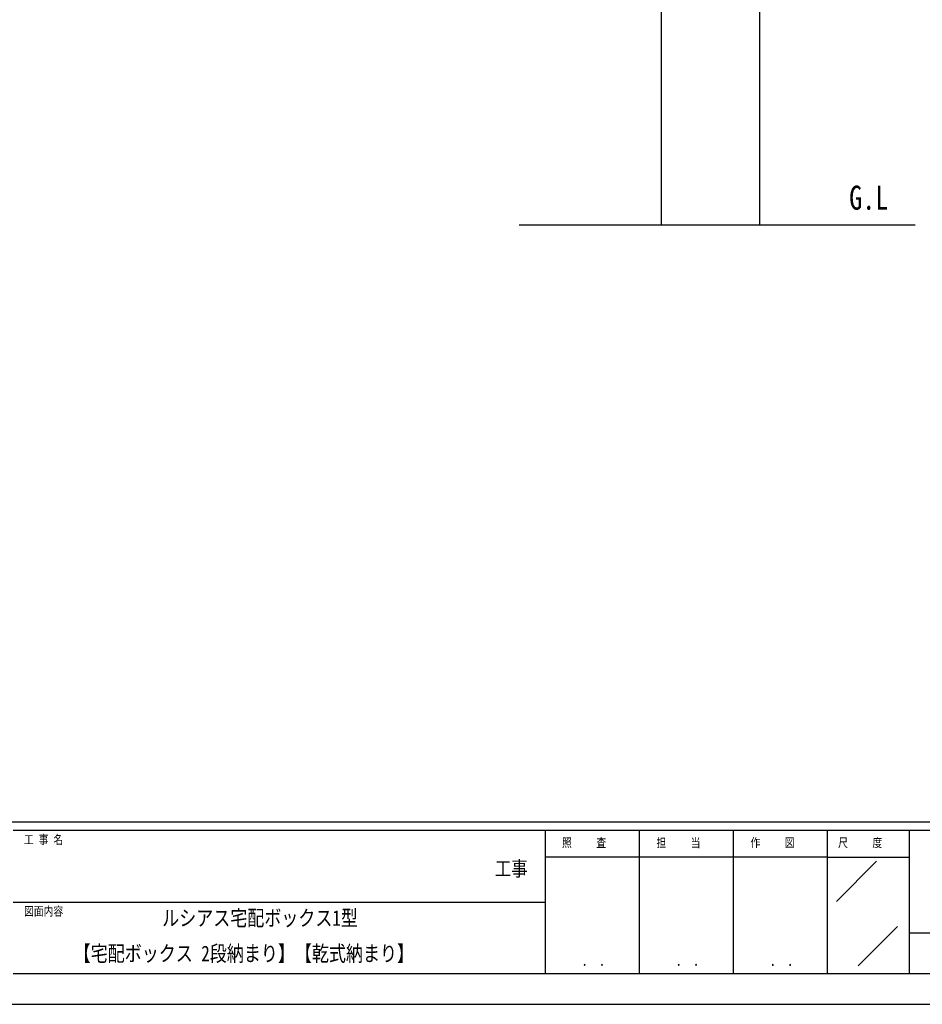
# Model space of a CAD drawing. Units: millimetres, scale not verified. Extents: x -2102 to 2102, y -1485 to 1485.
# Drawn here: x 5 to 1109, y -1485 to -282 of the extents above; entities that cross this region are included whole.
import ezdxf
from ezdxf.enums import TextEntityAlignment as Align

# ---------------------------------------------------------------- set-up
doc = ezdxf.new("R2010")
doc.units = ezdxf.units.MM
doc.header["$LTSCALE"] = 8
for name, color, linetype in [('0-1_USER1', 3, 'Continuous'), ('0-4_YKK_A1', 4, 'Continuous'), ('0-6_YKK_ZWAK', 7, 'Continuous')]:
    doc.layers.add(name, color=color, linetype=linetype)
doc.styles.add('ＭＳ ゴシック', font='')
doc.styles.get('ＭＳ ゴシック').set_extended_font_data('MS Gothic')

msp = doc.modelspace()

# ---------------------------------------------------------------- linework, layer by layer
at = {"layer": '0-4_YKK_A1'}
for p, q in [((909.513, 918.5), (909.512, -532.5)), ((1099.706, -532.5), (615.913, -532.5))]:
    msp.add_line(p, q, dxfattribs=at)
msp.add_lwpolyline([(789.512, 918.5), (789.512, 915), (789.512, -532.5)], dxfattribs=at)
at = {"layer": '0-6_YKK_ZWAK'}
for p, q in [((1947.51, -1262.5), (-1952.49, -1262.5)), ((647.51, -1272.5), (-2.49, -1272.5)), ((762.51, -1272.5), (762.51, -1447.5)), ((877.51, -1272.5), (877.51, -1447.5)), ((992.51, -1272.5), (992.51, -1447.5)), ((1092.51, -1272.5), (992.51, -1272.5)), ((1608.76, -1272.5), (1092.51, -1272.5)), ((1092.51, -1272.5), (1092.51, -1447.5)), ((992.51, -1305), (647.51, -1305)), ((992.51, -1305), (1092.51, -1305)), ((1003.552, -1359.146), (1052.519, -1310.179)), ((-2.49, -1360), (647.51, -1360)), ((1030.336, -1437.994), (1078.446, -1389.884)), ((1092.51, -1397.5), (1608.76, -1397.5)), ((-2.49, -1447.5), (647.51, -1447.5)), ((647.51, -1447.5), (992.51, -1447.5)), ((992.51, -1447.5), (1092.51, -1447.5)), ((1092.51, -1447.5), (1608.76, -1447.5))]:
    msp.add_line(p, q, dxfattribs=at)
msp.add_lwpolyline([(-2102.5, -1485), (2102.5, -1485), (2102.5, 1485), (-2102.5, 1485)], close=True, dxfattribs=at)
msp.add_lwpolyline([(992.51, -1272.5), (647.51, -1272.5), (647.51, -1447.5)], dxfattribs=at)

# ---------------------------------------------------------------- texts
at = {"layer": '0-1_USER1', "style": 'ＭＳ ゴシック', "width": 0.8}
for s, height, p in [('G.L', 29.33, (1019.211, -522.5)), ('ルシアス宅配ボックス1型', 19.06, (179.555, -1394.764)), ('【宅配ボックス 2段納まり】【乾式納まり】', 19.06, (71.395, -1438.098))]:
    msp.add_text(s, height=height, dxfattribs=at).set_placement(p, align=Align.BOTTOM_LEFT)
at = {"layer": '0-6_YKK_ZWAK', "style": 'ＭＳ ゴシック', "width": 0.8}
for s, height, p in [('工 事 名', 11, (10.635, -1292.5)), ('照     査', 11, (668.21, -1296.25)), ('担     当', 11, (783.61, -1296.25)), ('作     図', 11, (898.61, -1296.25)), ('尺     度', 11, (1005.71, -1296.25)), ('工事', 18.33, (586.167, -1333.733)), ('図面内容', 11, (10.635, -1380)), ('． ．', 12.96, (692.5, -1442.176)), ('． ．', 12.96, (807.5, -1442.176)), ('． ．', 12.96, (922.5, -1442.176))]:
    msp.add_text(s, height=height, dxfattribs=at).set_placement(p, align=Align.BOTTOM_LEFT)

doc.saveas('drawing.dxf')
